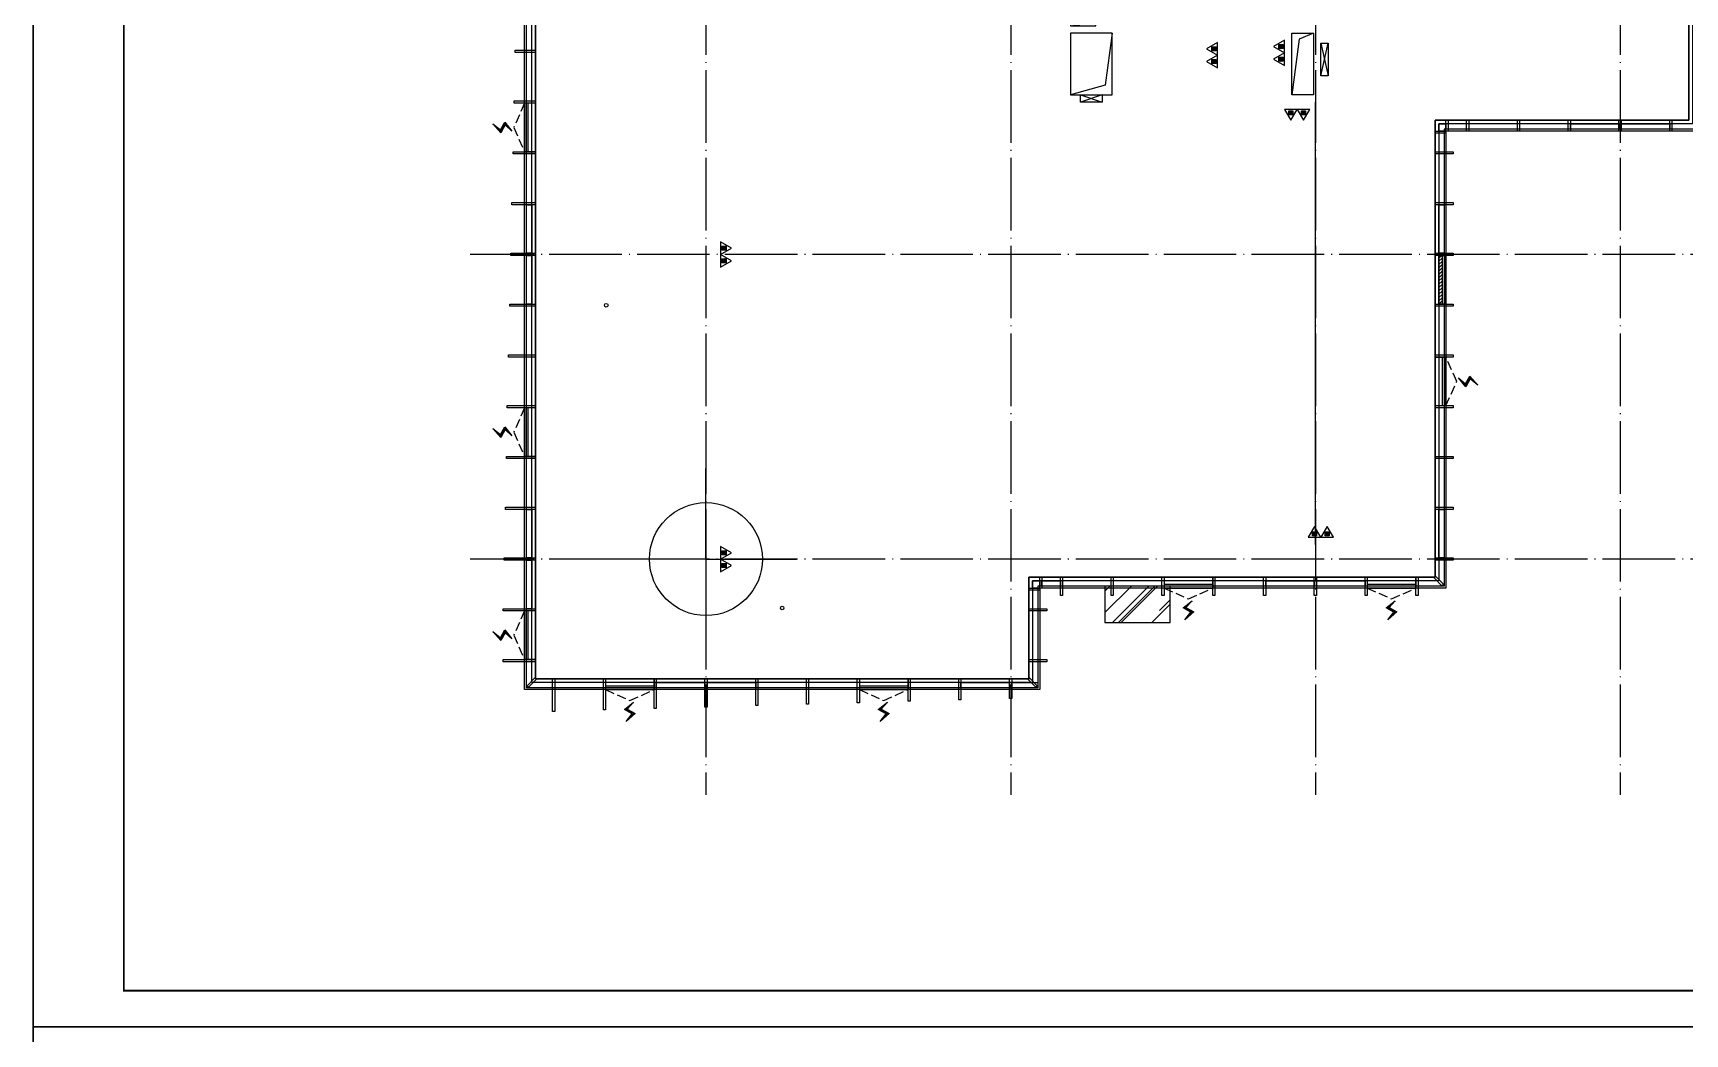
# Model space of a CAD drawing. Extents: x -186750 to 855523, y -12902 to 560425.
# Drawn here: x 93204 to 138746, y 105707 to 133304 of the extents above; entities that cross this region are included whole.
import ezdxf
from ezdxf.xclip import XClip

# ---------------------------------------------------------------- set-up
doc = ezdxf.new("R2010")
doc.units = 0
doc.header["$LTSCALE"] = 1000
doc.header["$MEASUREMENT"] = 0
doc.header["$XCLIPFRAME"] = 0
for name, pattern in [('104-10 轴网$0$DOTE', [2.4200000000000004, 2, -0.2, 0.02, -0.2]), ('8#楼幕墙$0$109-34 轴网$0$L1$0$$AUDIT_BAD_LTYPE1', [0]), ('8#楼幕墙$0$DASH', [0.35, 0.25, -0.1]), ('X-104 8#10#平面$0$109-34 轴网$0$L1$0$$AUDIT_BAD_LTYPE1', [0]), ('X-104 8#10#平面$0$DASH', [0.35, 0.25, -0.1])]:
    doc.linetypes.add(name, pattern=pattern)
for name, color, linetype in [('104-10 轴网$0$A_AXIS-轴线', 252, '104-10 轴网$0$DOTE'), ('8#楼幕墙$0$A-C_玻璃幕墙', 140, 'Continuous'), ('8#楼幕墙$0$A-TECH_结构', 21, 'Continuous'), ('EQUIP_消防', 7, 'Continuous'), ('TWT_TEXT', 7, 'Continuous'), ('VPIPE-雨水', 4, 'TG_Y'), ('X-104 8#10#平面$0$A-C_玻璃幕墙', 252, 'Continuous'), ('X-104 8#10#平面$0$A-SUR_看线', 252, 'Continuous'), ('X-104 8#10#平面$0$A-TECH_暖通', 162, 'Continuous'), ('X-104 8#10#平面$0$A-TECH_结构', 252, 'Continuous'), ('X-104 8#10#平面$0$EH_玻璃', 252, 'Continuous')]:
    doc.layers.add(name, color=color, linetype=linetype)
for name, color, linetype, plot in [('8#楼幕墙$0$04-不打印_辅助线', 165, 'Continuous', False), ('8#楼幕墙$0$04-电动窗', 1, 'Continuous', False), ('X-104 8#10#平面$0$04-不打印_辅助线', 165, 'Continuous', False)]:
    doc.layers.add(name, color=color, linetype=linetype, plot=plot)
doc.styles.add('TG_LINETYPE', font='romans2.shx', dxfattribs={"width": 0.8, "height": 3, "bigfont": 'hzdf2.shx'})
doc.linetypes.add('TG_Y', pattern='A,5,-0.3,["Y",TG_LINETYPE,S=0.1,R=0,X=-0.23,Y=-0.15],0', length=5.3)

# ---------------------------------------------------------------- blocks, each defined once
blk = doc.blocks.new('图框-A1')
for points, const_width in [([(5.684341886080801e-13, 0), (841.0000000000002, 0), (841.0000000000002, 594), (5.684341886080801e-13, 594)], 0.05), ([(765.9999999999966, 584), (25.00000000000045, 584), (25.00000000000045, 10), (766.0000000000002, 10)], 0.5)]:
    blk.add_lwpolyline(points, close=True, dxfattribs=dict(const_width=const_width))
at = {"const_width": 0.05}
for points in [[(420.5000000000005, 594), (420.5000000000005, 592)], [(420.5000000000005, 0), (420.5000000000005, 2)]]:
    blk.add_lwpolyline(points, dxfattribs=at)
blk = doc.blocks.new('104-10 轴网')
at = {"layer": '104-10 轴网$0$A_AXIS-轴线', "linetype": '104-10 轴网$0$DOTE'}
for p, q in [((120429.5977508623, 40099.99999999988), (120429.5977508621, -6500.000000000178)), ((128829.5977508623, 40099.99999999988), (128829.5977508621, -6500.000000000186)), ((137229.5977508624, 40099.99999999987), (137229.5977508621, -6500.000000000186)), ((145629.5977508624, 40099.99999999987), (145629.5977508621, -6500.000000000186)), ((168929.5977508623, 8399.999999999873), (113929.5977508621, 8399.999999999822)), ((168929.5977508623, -1.2732925824821e-10), (113929.5977508621, -1.782609615474939e-10))]:
    blk.add_line(p, q, dxfattribs=at)
at = {"layer": 'Defpoints'}
blk.add_lwpolyline([(104379.5977508624, 45500.00000000001), (178479.5977508625, 45499.99999999999), (178479.5977508625, -11900.00000000001), (104379.5977508624, -11899.99999999996)], close=True, dxfattribs=at)
blk = doc.blocks.new('X-104 8#10#平面$0$fdhggh')
at = {"layer": 'X-104 8#10#平面$0$A-TECH_结构', "linetype": 'X-104 8#10#平面$0$109-34 轴网$0$L1$0$$AUDIT_BAD_LTYPE1'}
blk.add_lwpolyline([(42499.99999999965, 147300.0000154357), (42499.99999999965, 157100), (24699.99999999965, 157100), (24699.99999999965, 155700), (13499.99999999965, 155700), (13499.99999999965, 148700), (7899.999999999651, 148700), (7899.999999999651, 147300), (-3300.000000000349, 147300), (-3300.000000000349, 136100), (-4700.000000000349, 136100), (-4700.000000000349, 115500), (8899.99999999965, 115500), (8899.99999999965, 118300), (20099.99999999965, 118300), (20099.99999999965, 130900), (27099.99999999936, 130900), (27099.99999999546, 135100.0000139568), (33099.99999999534, 135100.0000139568), (33099.99999999924, 132299.9999999999), (45299.99999999965, 132300), (45299.99999999965, 147300.0000014938)], close=True, dxfattribs=at)
blk = doc.blocks.new('X-104 8#10#平面$0$fdsgdfh')
at = {"layer": 'X-104 8#10#平面$0$A-TECH_结构', "linetype": 'X-104 8#10#平面$0$109-34 轴网$0$L1$0$$AUDIT_BAD_LTYPE1'}
for points in [[(18850.00000000291, 25249.99999999994), (20253.73374423392, 25389.46087554155), (20350.00000000176, 25949.99836163723)], [(8450.006772121327, 23450.00106368423), (8450.006772121327, 22149.99999212002), (8921.005071387859, 22309.13151894271), (9050.00674062816, 23450.00099037576), (8450.006772121327, 23450.00099037576)], [(16150.00002344656, 22849.99999211542), (15853.91086440366, 22126.21603221793), (14550.00002344651, 21949.99999211269)], [(16750.00000000237, 14499.99836163232), (16349.02608525718, 14334.72744898006), (16149.99999999524, 12799.99836202263)]]:
    blk.add_lwpolyline(points, dxfattribs=at)
for points in [[(20350.00000000176, 25949.99836163723), (18850.00000000339, 25949.99836163723), (18850.00000000288, 25249.99999999994), (20350.0000000013, 25249.99999999994)], [(8450.000026823487, 24849.99997205439), (9050.000041363295, 24849.99997205439), (9050.000041363295, 23550.00099037652), (8450.000026823487, 23550.00099037652)], [(8450.006772121327, 23450.00106368423), (9050.000045112247, 23450.00106368423), (9050.000045112247, 22149.99999212078), (8450.006772121327, 22149.99999212078)], [(14550.00002344657, 22849.99999211542), (16150.00002344656, 22849.99999211542), (16150.00002344656, 21949.99999211269), (14550.00002344657, 21949.99999211269)], [(10750.0000234124, 15199.99999212098), (10050.00002342812, 15199.99999212098), (10050.00002342812, 14699.99999211595), (10750.0000234124, 14699.99999211595)], [(11199.99999999686, 14499.99999211586), (10050.00002342826, 14499.99999211586), (10050.00002342826, 12799.99999250611), (11199.99999999686, 12799.99999250611)], [(16149.99999999524, 14499.99836163234), (16750.00000000237, 14499.99836163232), (16750.00000000237, 12799.9983620226), (16149.99999999524, 12799.99836202263)]]:
    blk.add_lwpolyline(points, close=True, dxfattribs=at)
at = {"layer": 'X-104 8#10#平面$0$A-TECH_结构'}
for points in [[(8450.000072856463, 23550.000963775), (8450.000026823487, 24849.99997205439), (9050.000045371824, 24850.000040969), (8862.080341181427, 23718.58417392988)], [(24449.99990949356, 23549.99995995202), (24449.99995292602, 24849.99994988367), (24999.99999660569, 24849.99997068744), (24818.80254176581, 23659.58259681691)], [(24449.99993120979, 24849.9999638038), (24999.9999999967, 24849.999988519), (24999.9999999967, 23550.00006035736), (24449.99993120979, 23550.00003564221)]]:
    blk.add_lwpolyline(points, close=True, dxfattribs=at)
for points in [[(10050.00002342812, 14699.99999211595), (10619.39593914832, 14782.85818737998), (10750.0000234124, 15199.99999212098)], [(11199.99999999703, 14499.99999211586), (11005.12674833491, 13061.95794338497), (10050.00002342826, 12799.99999250611)]]:
    blk.add_lwpolyline(points, dxfattribs=at)
blk = doc.blocks.new('X-104 8#10#平面$0$fdghdgfh')
at = {"layer": 'X-104 8#10#平面$0$EH_玻璃'}
h = blk.add_hatch(dxfattribs=at)
h.set_pattern_fill('AR-RROOF', color=256, scale=600, angle=135)
h.set_pattern_definition([(135, (42800.00000000185, -184500), (-1724.209175245277, 646.5784407169795), [11430, -1524, 3810, -762]), (135, (41813.96787790845, -184052.7832451708), (-177.8090711971696, -1255.439805725468), [2286, -251.46, 4572, -571.5]), (135, (42072.59925419524, -184688.5853785425), (-3162.846205840555, 2440.833613706597), [6096, -1066.8, 3048, -762])])
h.paths.add_polyline_path([(-1000, 900), (-1000, -900), (-1.13686837721616e-13, -900), (-1.13686837721616e-13, 900)])
at = {"layer": 'X-104 8#10#平面$0$A-C_玻璃幕墙'}
blk.add_lwpolyline([(-1000, 900), (-1000, -900), (-1.13686837721616e-13, -900), (-1.13686837721616e-13, 900)], close=True, dxfattribs=at)
blk = doc.blocks.new('8#楼幕墙$0$2')
at = {"linetype": '8#楼幕墙$0$109-34 轴网$0$L1$0$$AUDIT_BAD_LTYPE1'}
for points in [[(-199772.2420019889, 234015.7524743264), (-199772.2420019889, 236514.4760455291)], [(-199772.2420019889, 234015.7524743264), (-202270.9655731916, 234015.7524743264)], [(-199772.2420019889, 234015.7524743264), (-199772.2420019889, 231517.0289031237)], [(-199772.2420019889, 234015.7524743264), (-197273.5184307862, 234015.7524743264)]]:
    blk.add_lwpolyline(points, dxfattribs=at)
blk.add_circle((-199772.2420019889, 234015.7524743264), 1556.811371132266)
blk = doc.blocks.new('8#楼幕墙$0$ii')
blk.add_lwpolyline([(-1339.999257087533, -5.379672802519053e-05), (0.0007429124671034515, -5.379672802519053e-05), (0.0007429124671034515, -150.000053796728), (-1339.999257087533, -150.000053796728)], close=True)
blk = doc.blocks.new('8#楼幕墙$0$$WINLIB2D$00000039')
at = {"color": 0}
for points in [[(-0.4999999999983409, 0.5000000000445652), (-0.4999999999999964, -0.4999999999999716)], [(0.5000000000016591, 0.4999999999536158), (-0.4999999999983409, 0.5000000000445652)], [(0.4999999999983338, -0.5000000000463842), (0.4999999999999609, 0.4999999999999432)], [(-0.499999999999428, 0.1666666667124446), (0.500000000000572, 0.1666666666205998)], [(-0.4518745131427302, -0.1666666666260284), (-0.5000000000072298, 0.08358586507802102)], [(-0.3838834764901549, -0.166666666632409), (-0.4479860405916831, 0.1666666667079113)], [(-0.3158924398378069, -0.166666666637866), (-0.3799950039392748, 0.1666666667006353)], [(-0.2479014031851996, -0.166666666645142), (-0.3120039672867243, 0.1666666666951784)], [(-0.1799103665328481, -0.1666666666505989), (-0.2440129306343159, 0.1666666666887977)], [(-0.1119193298802692, -0.1666666666569512), (-0.1760218939817904, 0.1666666666824455)], [(-0.04392829322788927, -0.1666666666633319), (-0.1080308573293216, 0.1666666666760648)], [(0.02406274342471804, -0.1666666666696841), (-0.04003982067680312, 0.1666666666697125)], [(0.09205378007703402, -0.1666666666751411), (0.02795121597557682, 0.1666666666642556)], [(0.1600448167296129, -0.1666666666815217), (0.0959422526280953, 0.1666666666578749)], [(0.2280358533819644, -0.166666666687874), (0.163933289280525, 0.1666666666505989)], [(0.2960268900345753, -0.1666666666942547), (0.231924325933047, 0.1666666666460657)], [(0.3640179266869801, -0.1666666667006069), (0.2999153625854838, 0.166666666639685)], [(0.4320089633395341, -0.1666666667060639), (0.3679063992380058, 0.166666666632409)], [(0.4999999999916831, -0.1666666667115209), (0.4358974358904746, 0.1666666666260568)], [(-0.500000000000572, -0.1666666666214951), (0.499999999999428, -0.1666666667124446)], [(0.4999999999983338, -0.5000000000463842), (-0.5000000000016662, -0.4999999999554348)]]:
    blk.add_lwpolyline(points, dxfattribs=at)
blk = doc.blocks.new('8#楼幕墙$0$$TCHSYS$WIN2D')
for p, q in [((-0.5, 0.5), (0.5, 0.5)), ((-0.5, 0.5), (-0.4999999999999999, -0.5)), ((0.5, 0.5), (0.4999999999999998, -0.5)), ((0.5, 0.1666666666666666), (-0.5, 0.1666666666666666)), ((0.5, -0.1666666666666667), (-0.5, -0.1666666666666667)), ((-0.4999999999999999, -0.5), (0.5, -0.5))]:
    blk.add_line(p, q)
blk = doc.blocks.new('8#楼幕墙$0$开启扇')
at = {"layer": '8#楼幕墙$0$04-电动窗'}
h = blk.add_hatch(color=1, dxfattribs=at)
h.dxf.hatch_style = 1
h.paths.add_polyline_path([(771.2538212353829, 399.4187931009801), (600.4963348774836, 588.0845509109495), (817.000029503055, 705.4227948976622), (568.9130649687795, 925.0510056701896), (737.6166181836743, 715.3361196324695), (521.1129235581029, 597.9978756457567)])
at = {"linetype": '8#楼幕墙$0$DASH'}
blk.add_lwpolyline([(0, 49.99999999714782), (670, 349.9999999971478), (1340, 49.99999999714782)], dxfattribs=at)
at = {"layer": '8#楼幕墙$0$04-电动窗', "color": 1}
blk.add_lwpolyline([(771.2538212353829, 399.4187931009801), (600.4963348774836, 588.0845509109495), (817.000029503055, 705.4227948976622), (568.9130649687795, 925.0510056701896), (737.6166181836743, 715.3361196324695), (521.1129235581029, 597.9978756457567), (771.2538212353829, 399.4187931009801)], close=True, dxfattribs=at)
at = {"xscale": -1340, "yscale": 300, "zscale": 1340, "rotation": 180}
blk.add_blockref('8#楼幕墙$0$$TCHSYS$WIN2D', (670, -100), dxfattribs=at)
blk = doc.blocks.new('*U396')
blk.add_lwpolyline([(719.9999999992215, 0), (0, 0), (0, 150), (719.9999999992215, 150)], close=True)
blk = doc.blocks.new('*U392')
blk.add_lwpolyline([(509.9999999944921, 0), (0, 0), (0, 150), (509.9999999944921, 150)], close=True)
blk = doc.blocks.new('8#楼幕墙$0$A$C13E80662')
for points in [[(150.0005130732898, 150.2641038001748), (150.0005130732898, 200.2641038001238), (0.0005130732897669077, 200.2641038001238), (0.0005130732897669077, 0.2641038001238485), (150.0005130732898, 0.2641038001238485)], [(150.0005130732898, 0.2641038001747802), (200.0005130733043, 0.2641038001747802), (200.0005130733043, 150.2641038001748), (150.0005130732898, 150.2641038001748)]]:
    blk.add_lwpolyline(points)
blk = doc.blocks.new('8#楼幕墙')
at = {"layer": '8#楼幕墙$0$04-不打印_辅助线'}
for points in [[(-18549.99999999965, 105900.0000000005), (65550.00000000035, 105900.0000000007), (65550.00000000035, 165300.0000000005), (-18549.99999999965, 165300.0000000006)], [(-18549.99999999965, 46500.00000000052), (65550.00000000035, 46500.0000000007), (65550.00000000035, 105900.0000000007), (-18549.99999999965, 105900.0000000005)]]:
    blk.add_lwpolyline(points, close=True, dxfattribs=at)
at = {"layer": '8#楼幕墙$0$A-C_玻璃幕墙'}
for points in [[(-3600.000000000349, 136400.0000000002), (-3600.000000000349, 147600.0000000002), (7599.999999999651, 147600.0000000002), (7599.999999999651, 149000.0000000002), (13199.99999999965, 149000.0000000002), (13199.99999999965, 156000.0000000002), (24399.99999999965, 156000.0000000002), (24399.99999999965, 157400.0000000002), (42799.99999999965, 157400.0000000002), (42799.99999999965, 147600.0000000002), (45599.99999999965, 147600.0000000002), (45599.99999999965, 132000.0000000002), (32799.99999999965, 132000.0000000002), (32799.99999999965, 134800.0000000002), (27399.99999999965, 134800.0000000002), (27399.99999999965, 130600.0000000002), (20399.99999999965, 130600.0000000002), (20399.99999999965, 118000), (9199.99999999965, 118000), (9199.99999999965, 115200), (-5000.000000000349, 115200), (-5000.000000000349, 136400.0000000002)], [(-3550.000000000349, 136350.0000000002), (-3550.000000000349, 147550.0000000002), (7649.999999999651, 147550.0000000002), (7649.999999999651, 148950.0000000002), (13249.99999999965, 148950.0000000002), (13249.99999999965, 155950.0000000002), (24449.99999999965, 155950.0000000002), (24449.99999999965, 157350.0000000002), (42749.99999999965, 157350.0000000002), (42749.99999999965, 147550.0000000002), (45549.99999999965, 147550.0000000002), (45549.99999999965, 132050.0000000002), (32849.99999999965, 132050.0000000002), (32849.99999999965, 134850.0000000002), (27349.99999999965, 134850.0000000002), (27349.99999999965, 130650.0000000002), (20349.99999999965, 130650.0000000002), (20349.99999999965, 118050), (9149.99999999965, 118050), (9149.99999999965, 115250), (-4950.000000000349, 115250), (-4950.000000000349, 136350.0000000002)], [(-3400.000000000349, 136200.0000000002), (-3400.000000000349, 147400.0000000002), (7799.999999999651, 147400.0000000002), (7799.999999999651, 148800.0000000002), (13399.99999999965, 148800.0000000002), (13399.99999999965, 155800.0000000002), (24599.99999999965, 155800.0000000002), (24599.99999999965, 157200.0000000002), (42599.99999999965, 157200.0000000002), (42599.99999999965, 147400.0000000002), (45399.99999999965, 147400.0000000002), (45399.99999999965, 132200.0000000002), (32999.99999999965, 132200.0000000002), (32999.99999999965, 135000.0000000002), (27199.99999999965, 135000.0000000002), (27199.99999999965, 130800.0000000002), (20199.99999999965, 130800.0000000002), (20199.99999999965, 118200), (8999.99999999965, 118200), (8999.99999999965, 115400), (-4800.000000000349, 115400), (-4800.000000000349, 136200.0000000002)], [(-5260.000000003725, 132770.0000139567), (-5260.000000003725, 132830.0000139567), (-4700.000000003667, 132830.0000139567), (-4700.000000003667, 132770.0000139567)], [(-5290.000000003725, 131370.0000139567), (-5290.000000003725, 131430.0000139567), (-4700.000000003609, 131430.0000139567), (-4700.000000003609, 131370.0000139567)], [(20459.99999999968, 130600.0000000001), (20399.99999999965, 130600.0000000002), (20399.99999999968, 130900.0000000002), (20459.99999999968, 130900.0000000002)], [(20969.99999999546, 130900.0000139605), (21029.99999999546, 130900.0000139605), (21029.99999999546, 130600.0000139595), (20969.99999999546, 130600.0000139595)], [(22369.99999999546, 130900.0000139605), (22429.99999999546, 130900.0000139605), (22429.99999999546, 130600.0000139595), (22369.99999999546, 130600.0000139595)], [(23769.99999999546, 130900.0000139607), (23829.99999999546, 130900.0000139607), (23829.99999999546, 130600.0000139598), (23769.99999999546, 130600.0000139598)], [(25169.99999999546, 130900.0000139607), (25229.99999999546, 130900.0000139607), (25229.99999999546, 130600.0000139598), (25169.99999999546, 130600.0000139598)], [(26569.99999999546, 130900.0000139605), (26629.99999999546, 130900.0000139605), (26629.99999999546, 130600.0000139595), (26569.99999999546, 130600.0000139595)], [(20399.99999999965, 130600.0000000002), (20399.99999999962, 130540.0000000001), (20099.99999999962, 130540.0000000002), (20099.99999999962, 130600.0000000002)], [(-5320.000000003725, 129970.0000139577), (-5320.000000003725, 130030.0000139577), (-4700.000000007742, 130030.0000139567), (-4700.000000007742, 129970.0000139567)], [(20099.99999999709, 129970.0000139567), (20099.99999999709, 130030.0000139567), (20599.99999999744, 130030.0000139577), (20599.99999999744, 129970.0000139577)], [(-5350.000000006636, 128570.0000139567), (-5350.000000006636, 128630.0000139567), (-4700.000000007742, 128630.0000139567), (-4700.000000007742, 128570.0000139567)], [(20099.99999999709, 128570.0000139567), (20099.99999999709, 128630.0000139567), (20599.99999999744, 128630.0000139577), (20599.99999999744, 128570.0000139577)], [(-5380.000000003783, 127169.9999999999), (-5380.000000003783, 127229.9999999999), (-4700.000000007742, 127230.0000139567), (-4700.000000007742, 127170.0000139567)], [(20099.99999999709, 127170.0000139567), (20099.99999999709, 127230.0000139567), (20599.99999999738, 127230.0000139577), (20599.99999999738, 127170.0000139577)], [(-5410.000000003783, 125770.0000139567), (-5410.000000003783, 125830.0000139567), (-4700.000000007742, 125830.0000139567), (-4700.000000007742, 125770.0000139567)], [(20099.99999999709, 125770.0000139567), (20099.99999999709, 125830.0000139567), (20599.99999999738, 125830.0000139577), (20599.99999999738, 125770.0000139577)], [(-5440.000000003783, 124370.0000139577), (-5440.000000003783, 124430.0000139577), (-4700.000000007742, 124430.0000139567), (-4700.000000007742, 124370.0000139567)], [(20099.99999999709, 124370.0000139567), (20099.99999999709, 124430.0000139567), (20599.99999999732, 124430.0000139567), (20599.99999999732, 124370.0000139567)], [(-5480.000000003783, 122970.0000139577), (-5480.000000003783, 123030.0000139577), (-4700.000000007742, 123030.0000139567), (-4700.000000007742, 122970.0000139567)], [(20099.99999999709, 122970.0000139567), (20099.99999999709, 123030.0000139567), (20599.99999999732, 123030.0000139567), (20599.99999999732, 122970.0000139567)], [(-5500.000000003783, 121570.0000139577), (-5500.000000003783, 121630.0000139577), (-4700.000000007742, 121630.0000139567), (-4700.000000007742, 121570.0000139567)], [(20099.99999999709, 121570.0000139567), (20099.99999999709, 121630.0000139567), (20599.99999999732, 121630.0000139567), (20599.99999999732, 121570.0000139567)], [(-5530.000000003783, 120170.0000139576), (-5530.000000003783, 120230.0000139576), (-4700.000000007742, 120230.0000139567), (-4700.000000007742, 120170.0000139567)], [(20099.99999999709, 120170.0000139567), (20099.99999999709, 120230.0000139567), (20599.99999999732, 120230.0000139567), (20599.99999999732, 120170.0000139567)], [(-5560.000000003842, 118769.9999999999), (-5560.000000003842, 118829.9999999999), (-4700.000000007742, 118830.0000139567), (-4700.000000007742, 118770.0000139567)], [(20099.99999999709, 118770.0000139567), (20099.99999999709, 118830.0000139567), (20599.99999999732, 118830.0000139567), (20599.99999999732, 118770.0000139567)], [(9199.99999999965, 118000), (9199.999999999622, 117940), (8899.999999999622, 117940), (8899.999999999607, 118000)], [(9259.99999999968, 118000), (9199.99999999965, 118000), (9199.999999999694, 118300), (9259.99999999968, 118300)], [(9829.99999999773, 117800.0000139579), (9769.99999999773, 117800.0000139579), (9769.999999996624, 118300.0000139566), (9829.999999996624, 118300.0000139566)], [(11229.99999999773, 117800.0000139579), (11169.99999999773, 117800.0000139579), (11169.99999999662, 118300.0000139566), (11229.99999999662, 118300.0000139566)], [(12629.99999999662, 117800.0000139579), (12569.99999999662, 117800.0000139579), (12569.99999999552, 118300.0000139566), (12629.99999999552, 118300.0000139566)], [(14029.99999999662, 117800.0000139579), (13969.99999999662, 117800.0000139579), (13969.99999999552, 118300.0000139566), (14029.99999999552, 118300.0000139566)], [(15429.99999999662, 117800.0000139579), (15369.99999999662, 117800.0000139579), (15369.99999999552, 118300.0000139566), (15429.99999999552, 118300.0000139566)], [(16829.99999999662, 117800.0000139579), (16769.99999999662, 117800.0000139579), (16769.99999999552, 118300.0000139566), (16829.99999999552, 118300.0000139566)], [(18229.99999999662, 117800.0000139579), (18169.99999999662, 117800.0000139579), (18169.99999999552, 118300.0000139566), (18229.99999999552, 118300.0000139566)], [(19629.99999999662, 117800.0000139579), (19569.99999999662, 117800.0000139579), (19569.99999999552, 118300.0000139566), (19629.99999999552, 118300.0000139566)], [(20290.91883091998, 118066.6547622084), (20333.34523779122, 118109.0811690796), (20121.21320343527, 118321.2132034356), (20078.78679656403, 118278.7867965644)], [(-5590.000000003842, 117370.0000139576), (-5590.000000003842, 117430.0000139576), (-4700.000000007742, 117430.0000139567), (-4700.000000007742, 117370.0000139567)], [(8899.999999991385, 117370.0000139567), (8899.999999991385, 117430.0000139567), (9399.999999993364, 117430.0000139567), (9399.999999993364, 117370.0000139567)], [(-5590.000000003842, 115970.0000139576), (-5590.000000003842, 116030.0000139576), (-4700.000000007742, 116030.0000139567), (-4700.000000007742, 115970.0000139567)], [(8899.999999991327, 115970.0000136526), (8899.999999991327, 116030.0000136526), (9399.999999993306, 116030.0000136526), (9399.999999993306, 115970.0000136526)], [(-4721.213203435938, 115521.2132034356), (-4678.786796564746, 115478.7867965644), (-4890.918830920724, 115266.6547622084), (-4933.345237791917, 115309.0811690796)], [(-4170.000000003725, 114600.0000138719), (-4230.000000003725, 114600.0000138719), (-4230.000000003725, 115500.0000137648), (-4170.000000003725, 115500.0000137648)], [(-2770.000000003725, 114640.0000138718), (-2830.000000003725, 114640.0000138718), (-2830.000000003376, 115500.0000138719), (-2770.000000003376, 115500.0000138719)], [(-1370.000000004424, 114680.0000138719), (-1430.000000004424, 114680.0000138719), (-1430.000000004424, 115500.0000137648), (-1370.000000004424, 115500.0000137648)], [(29.99999999941792, 114720.0000138719), (-30.00000000058208, 114720.0000138719), (-30.00000000442378, 115500.0000137648), (29.99999999557622, 115500.0000137648)], [(1429.999999995576, 114760.0000138719), (1369.999999995576, 114760.0000138719), (1369.999999995576, 115500.0000137648), (1429.999999995576, 115500.0000137648)], [(2829.999999996624, 114800.0000138718), (2769.999999996624, 114800.0000138718), (2769.999999995576, 115500.0000137648), (2829.999999995576, 115500.0000137648)], [(4229.999999995576, 114840.0000138719), (4169.999999995576, 114840.0000138719), (4169.999999995576, 115500.0000137648), (4229.999999995576, 115500.0000137648)], [(5629.999999996624, 114880.0000138718), (5569.999999996624, 114880.0000138718), (5569.999999995576, 115500.0000137648), (5629.999999995576, 115500.0000137648)], [(7029.999999996624, 114920.0000138718), (6969.999999996624, 114920.0000138718), (6969.999999995576, 115500.0000137648), (7029.999999995576, 115500.0000137648)], [(8429.999999995576, 114960.0000138717), (8369.999999995576, 114960.0000138717), (8369.999999995576, 115500.0000137648), (8429.999999995576, 115500.0000137648)], [(9090.918830919996, 115266.6547622084), (9133.345237791204, 115309.0811690796), (8921.213203435254, 115521.2132034356), (8878.786796564047, 115478.7867965644)]]:
    blk.add_lwpolyline(points, close=True, dxfattribs=at)
at = {"layer": '8#楼幕墙$0$A-TECH_结构'}
blk.add_lwpolyline([(-3300.000000000349, 136100.0000000002), (-3300.000000000349, 147300.0000000002), (7899.999999999651, 147300.0000000002), (7899.999999999651, 148700.0000000002), (13499.99999999965, 148700.0000000002), (13499.99999999965, 155700.0000000002), (24699.99999999965, 155700.0000000002), (24699.99999999965, 157100.0000000002), (42499.99999999965, 157100.0000000002), (42499.99999999965, 147300.0000000002), (45299.99999999965, 147300.0000000002), (45299.99999999965, 132300.0000000002), (33099.99999999965, 132300.0000000002), (33099.99999999965, 135100.0000000002), (27099.99999999965, 135100.0000000002), (27099.99999999965, 130900.0000000002), (20099.99999999965, 130900.0000000002), (20099.99999999965, 118300), (8899.99999999965, 118300), (8899.99999999965, 115500), (-4700.000000000349, 115500), (-4700.000000000349, 136100.0000000002)], close=True, dxfattribs=at)
at = {"layer": '8#楼幕墙$0$04-不打印_辅助线', "rotation": 180}
blk.add_blockref('8#楼幕墙$0$2', (-199772.2420019895, 352815.7524743265), dxfattribs=at)
at = {"layer": '8#楼幕墙$0$A-C_玻璃幕墙', "linetype": '8#楼幕墙$0$109-34 轴网$0$L1$0$$AUDIT_BAD_LTYPE1', "xscale": -1}
for p, rotation in [((-4950.00000000454, 131370.0000139577), 90), ((20349.99999999563, 123030.0000139577), 270), ((-4950.000000007742, 122970.0000139577), 90), ((12629.99999999563, 118050.0000139612), 180), ((18229.99999999563, 118050.0000139612), 180), ((-4950.000000007742, 117370.0000139567), 90), ((-2770.000000003376, 115250.0000138719), 180), ((4229.999999995634, 115250.0000137648), 180)]:
    blk.add_blockref('8#楼幕墙$0$开启扇', p, dxfattribs=dict(at, rotation=rotation))
at = {"layer": '8#楼幕墙$0$A-C_玻璃幕墙', "xscale": -1, "rotation": 180}
for p in [(20199.99948692636, 130800.2641038003), (8999.999486926361, 118200.2641038001)]:
    blk.add_blockref('8#楼幕墙$0$A$C13E80662', p, dxfattribs=at)
at = {"layer": '8#楼幕墙$0$A-C_玻璃幕墙'}
for name, p, rotation in [('8#楼幕墙$0$ii', (23830.00074290915, 130649.9999601601), 180), ('8#楼幕墙$0$ii', (25230.00074290915, 130649.9999601601), 180), ('8#楼幕墙$0$ii', (-4950.000000003783, 128570.0000139567), 90), ('8#楼幕墙$0$ii', (20349.99999999558, 127230.0000139567), 270), ('8#楼幕墙$0$ii', (-4950.000000004424, 127170.0000139567), 90), ('8#楼幕墙$0$ii', (-4950.000000003783, 120170.0000139567), 90), ('8#楼幕墙$0$ii', (20199.99994619895, 120169.9992710451), 90), ('8#楼幕墙$0$ii', (-4950.000000003783, 118770.0000139567), 90), ('*U392', (9769.999999996857, 118200.0000139567), 180), ('8#楼幕墙$0$ii', (15429.99999999558, 118050.0000139583), 180), ('8#楼幕墙$0$ii', (16829.99999999558, 118050.0000139567), 180), ('8#楼幕墙$0$ii', (-1370.000000004424, 115250.0000138717), 180), ('8#楼幕墙$0$ii', (29.99999999563443, 115250.0000138714), 180), ('8#楼幕墙$0$ii', (7029.999999995634, 115250.0000138716), 180), ('*U396', (9149.999999995867, 115400.0000138718), 180)]:
    blk.add_blockref(name, p, dxfattribs=dict(at, rotation=rotation))
at = {"layer": '8#楼幕墙$0$A-C_玻璃幕墙', "linetype": '8#楼幕墙$0$109-34 轴网$0$L1$0$$AUDIT_BAD_LTYPE1', "rotation": 270}
blk.add_blockref('8#楼幕墙$0$ii', (20349.99999999546, 125830.0000139567), dxfattribs=at)
at = {"layer": 'Defpoints', "color": 2, "linetype": '8#楼幕墙$0$109-34 轴网$0$L1$0$$AUDIT_BAD_LTYPE1', "xscale": 1340, "yscale": 300.0000000000001, "zscale": -1340, "rotation": 270}
blk.add_blockref('8#楼幕墙$0$$WINLIB2D$00000039', (20249.99977570667, 126500.0000139567), dxfattribs=at)
blk = doc.blocks.new('*U265')
at = {"linetype": 'X-104 8#10#平面$0$109-34 轴网$0$L1$0$$AUDIT_BAD_LTYPE1'}
for p, q in [((0, 0), (900, -200)), ((900, 0), (0, -200))]:
    blk.add_line(p, q, dxfattribs=at)
blk.add_lwpolyline([(0, 0), (900, 0), (900, -200), (0, -200)], close=True, dxfattribs=at)
blk = doc.blocks.new('X-104 8#10#平面$0$rrttg')
at = {"linetype": 'X-104 8#10#平面$0$109-34 轴网$0$L1$0$$AUDIT_BAD_LTYPE1'}
for p, q in [((0, 0), (600, -200)), ((600, 0), (0, -200))]:
    blk.add_line(p, q, dxfattribs=at)
blk.add_lwpolyline([(0, 0), (600, 0), (600, -200), (0, -200)], close=True, dxfattribs=at)
blk = doc.blocks.new('X-104 8#10#平面')
at = {"linetype": 'X-104 8#10#平面$0$109-34 轴网$0$L1$0$$AUDIT_BAD_LTYPE1'}
for points in [[(177306.9507218329, 165300.0000000001), (177306.9507218329, 105900.0000000001), (93206.95072183292, 105900.0000000001), (93206.95072183292, 165300.0000000001)], [(177306.9507218332, 105900.0000000001), (177306.9507218332, 46500.00000000006), (93206.95072183316, 46500.00000000009), (93206.95072183316, 105900.0000000001)]]:
    blk.add_lwpolyline(points, close=True, dxfattribs=at)
at = {"layer": 'X-104 8#10#平面$0$04-不打印_辅助线', "linetype": 'X-104 8#10#平面$0$109-34 轴网$0$L1$0$$AUDIT_BAD_LTYPE1'}
for points in [[(177306.9507218331, 105900.0000000001), (93206.95072183316, 105900.0000000001), (93206.95072183316, 165300.0000000001), (177306.9507218331, 165300.0000000001)], [(177306.9507218331, 46500.00000000017), (93206.95072183316, 46500.00000000017), (93206.95072183316, 105900.0000000001), (177306.9507218331, 105900.0000000001)]]:
    blk.add_lwpolyline(points, close=True, dxfattribs=at)
at = {"layer": 'X-104 8#10#平面$0$A-SUR_看线', "linetype": 'X-104 8#10#平面$0$DASH', "ltscale": 2, "const_width": 30}
blk.add_lwpolyline([(128556.9507218327, 119199.9999999995), (128556.9507218326, 131399.9983620226)], dxfattribs=at)
at = {"linetype": 'X-104 8#10#平面$0$109-34 轴网$0$L1$0$$AUDIT_BAD_LTYPE1'}
ref = blk.add_blockref('8#楼幕墙', (111756.9507218327, -1.455191522836685e-10), dxfattribs=at)
XClip(ref).set_block_clipping_path([(-18549.999999999476, -12899.999999999882), (65550.0000000003, 284100.0000000003)])
for name, p in [('X-104 8#10#平面$0$fdhggh', (111756.9507218327, -2.91038304567337e-10)), ('X-104 8#10#平面$0$fdsgdfh', (111756.9507218322, 118799.9999999996))]:
    blk.add_blockref(name, p, dxfattribs=at)
at = {"xscale": 100, "yscale": 100, "zscale": 100}
for p in [(93206.95072183292, 105900.0000000001), (93206.95072183316, 46500.00000000009)]:
    blk.add_blockref('图框-A1', p, dxfattribs=at)
at = {"linetype": 'X-104 8#10#平面$0$109-34 轴网$0$L1$0$$AUDIT_BAD_LTYPE1'}
ref = blk.add_blockref('104-10 轴网', (-8672.647029029395, 118800.0000000001), dxfattribs=at)
XClip(ref).set_block_clipping_path([(104379.59775086239, -11899.999999999955), (178479.5977508624, 45500.000000000044)])
at = {"linetype": 'X-104 8#10#平面$0$109-34 轴网$0$L1$0$$AUDIT_BAD_LTYPE1', "rotation": 90}
blk.add_blockref('X-104 8#10#平面$0$fdghdgfh', (123656.950721829, 118049.9999999997), dxfattribs=at)
at = {"layer": 'X-104 8#10#平面$0$A-TECH_暖通', "linetype": 'X-104 8#10#平面$0$109-34 轴网$0$L1$0$$AUDIT_BAD_LTYPE1', "rotation": 89.99999999999984}
blk.add_blockref('*U265', (128706.950745247, 132124.9999921163), dxfattribs=at)
at = {"layer": 'X-104 8#10#平面$0$A-TECH_暖通', "linetype": 'X-104 8#10#平面$0$109-34 轴网$0$L1$0$$AUDIT_BAD_LTYPE1'}
blk.add_blockref('X-104 8#10#平面$0$rrttg', (122081.9507335456, 131599.999992506), dxfattribs=at)
blk = doc.blocks.new('$TWTSYS$00000546')
h = blk.add_hatch()
h.set_pattern_fill('ANSI31', color=256, scale=200, style=0)
h.set_pattern_definition([(45, (-38543.80223862439, -6670.830405693208), (-17.67766952966369, 17.67766952966369), [])])
h.paths.add_polyline_path([(-64.92232553117356, 173.7449990885525), (64.922325531159, 173.7449990885525), (64.922325531159, 43.90034802621994), (-64.92232553117356, 43.90034802621994)])
for points in [[(0, 343.6163707387423), (-198.3870041439732, 0), (198.3870041439732, 0)], [(-64.92232553117356, 173.7449990885525), (64.922325531159, 173.7449990885525), (64.922325531159, 43.90034802621994), (-64.92232553117356, 43.90034802621994)]]:
    blk.add_lwpolyline(points, close=True)
blk = doc.blocks.new('灭火器1')
at = {"layer": 'EQUIP_消防', "xscale": 0.88, "yscale": 0.88, "zscale": 0.88, "rotation": 270}
for p in [(283401.6493893405, 14625.69975781103), (283401.6493893405, 14276.53863051755)]:
    blk.add_blockref('$TWTSYS$00000546', p, dxfattribs=at)
blk = doc.blocks.new('灭火器2')
at = {"layer": 'EQUIP_消防', "xscale": 0.88, "yscale": 0.88, "zscale": 0.88, "rotation": 90.00000000000001}
for p in [(-4049632.307172487, -27063.59765158885), (-4049632.307172487, -27412.75877888233)]:
    blk.add_blockref('$TWTSYS$00000546', p, dxfattribs=at)

msp = doc.modelspace()

# ---------------------------------------------------------------- linework, layer by layer
for points in [[(93206.95072183292, 105900.0000000002), (177306.9507218332, 105900.0000000002), (177306.9507218332, 165300.0000000006), (93206.95072183292, 165300.0000000006)], [(93206.95072183292, 46500.00000000025), (177306.9507218332, 46500.00000000025), (177306.9507218332, 105900.0000000006), (93206.95072183292, 105900.0000000006)]]:
    msp.add_lwpolyline(points, close=True)
at = {"layer": 'VPIPE-雨水', "color": 0, "linetype": 'Continuous'}
for centre in [(109006.9507218292, 125800.000013956), (113856.9878171259, 117450.2497836715)]:
    msp.add_circle(centre, 50, dxfattribs=at)

# ---------------------------------------------------------------- block references
msp.add_blockref('X-104 8#10#平面', (0, 0))
at = {"layer": 'EQUIP_消防'}
for p in [(4175489.057192825, 159930.1274308891), (4177339.257894304, 159996.3663148706)]:
    msp.add_blockref('灭火器2', p, dxfattribs=at)
at = {"layer": 'EQUIP_消防', "rotation": 270}
msp.add_blockref('灭火器2', (155945.1289370672, -3930232.307172477), dxfattribs=at)
at = {"layer": 'TWT_TEXT', "linetype": 'ByBlock', "rotation": 270}
msp.add_blockref('灭火器1', (113605.8315510856, 414601.6493818464), dxfattribs=at)
at = {"layer": 'TWT_TEXT', "linetype": 'ByBlock'}
for p in [(-171244.6986675117, 112748.8808058331), (-171244.6986675037, 104348.8808058328)]:
    msp.add_blockref('灭火器1', p, dxfattribs=at)

doc.saveas('drawing.dxf')
